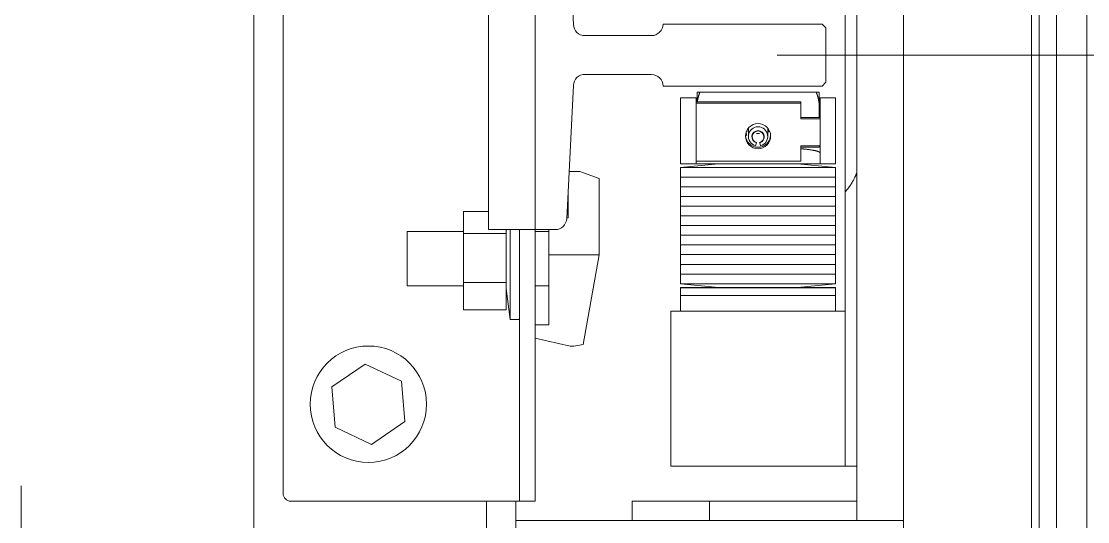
# Model space of a CAD drawing. Header units: millimetres. Extents: x -5 to 111, y -3 to 86.
# Drawn here: x 17.7125 to 17.9875, y 47.8697 to 47.9987 of the extents above; entities that cross this region are included whole.
import ezdxf

# ---------------------------------------------------------------- set-up
doc = ezdxf.new("R2010")
doc.units = ezdxf.units.MM
doc.linetypes.add('STRICHPUNKT2', pattern=[0.5, 0.25, -0.125, 0, -0.125])
doc.layers.add('A1I6----E-', color=3, linetype='Continuous', lineweight=25)

# ---------------------------------------------------------------- blocks, each defined once
blk = doc.blocks.new('Gruppe-403')
at = {"layer": 'A1I6----E-', "linetype": 'Continuous', "lineweight": 9}
for p, q in [((-32.827445589992, 5.301397142038218), (-32.827445589992, 5.591397142038218)), ((-32.825445589992, 5.301397142038218), (-32.825445589992, 5.591397142038218))]:
    blk.add_line(p, q, dxfattribs=at)
blk.add_lwpolyline([(-32.82094558999203, 6.553897142038219), (-32.820945589992, 4.268897142038218), (-32.81319558999203, 4.268897142038218), (-32.81319558999203, 6.553897142038219)], close=True, dxfattribs=at)
blk = doc.blocks.new('Gruppe-408')
at = {"layer": 'A1I6----E-'}
blk.add_blockref('Gruppe-403', (0, 0), dxfattribs=at)
blk = doc.blocks.new('Gruppe-421')
at = {"layer": 'A1I6----E-', "linetype": 'Continuous', "lineweight": 9}
for p, q in [((-33.02794558999193, 5.575397142038204), (-33.02794558999193, 5.315397142038204)), ((-32.872445589992, 5.326397142038219), (-32.872445589992, 5.566397142038219)), ((-32.860445589992, 5.326397142038219), (-32.860445589992, 5.566397142038219)), ((-32.860445589992, 5.566397142038204), (-32.860445589992, 5.326397142038219)), ((-33.02044246643977, 5.333397142038204), (-33.0204424664398, 5.559397142038218)), ((-32.967445589992, 5.401397142038175), (-32.96744558999203, 5.491397142038175)), ((-32.875445589992, 5.471397142038219), (-32.875445589992, 5.421397142038218)), ((-32.91369558999202, 5.43687082565112), (-32.91369558999202, 5.434303614804903)), ((-32.9128918799244, 5.43687082565112), (-32.91369558999202, 5.43687082565112)), ((-32.88299930005962, 5.43687082565112), (-32.9128918799244, 5.43687082565112)), ((-32.88299930005962, 5.43687082565112), (-32.882195589992, 5.43687082565112)), ((-32.88219558999202, 5.434016855274404), (-32.88219558999202, 5.43687082565112)), ((-32.91794558999202, 5.435397142038219), (-32.91394558999201, 5.435397142038219)), ((-32.917945589992, 5.418397142038218), (-32.91794558999202, 5.435397142038219)), ((-32.913945589992, 5.418397142038218), (-32.91394558999201, 5.435397142038219)), ((-32.88694558999202, 5.434303614804903), (-32.91394558999201, 5.434303614804903)), ((-32.88694558999202, 5.433964005163598), (-32.88694558999202, 5.434303614804903)), ((-32.882195589992, 5.430329327382195), (-32.88219558999202, 5.434016855274404)), ((-32.881945589992, 5.435397142038219), (-32.877945589992, 5.435397142038219)), ((-32.881945589992, 5.418397142038218), (-32.881945589992, 5.435397142038219)), ((-32.877945589992, 5.435397142038219), (-32.877945589992, 5.418397142038218)), ((-32.88694558999202, 5.433964005163598), (-32.91394558999201, 5.433964005163598)), ((-32.886945589992, 5.429989717740889), (-32.88694558999202, 5.433964005163598)), ((-32.881945589992, 5.433897142038218), (-32.88219558999202, 5.433897142038218)), ((-32.881945589992, 5.432955915346338), (-32.882195589992, 5.432955915346338)), ((-32.881945589992, 5.430329327382195), (-32.886945589992, 5.430329327382195)), ((-32.881945589992, 5.429989717740889), (-32.886945589992, 5.429989717740889)), ((-32.88214807573153, 5.430455915346338), (-32.881945589992, 5.430455915346338)), ((-32.90117756587286, 5.425858254031645), (-32.90094608999201, 5.425858254031645)), ((-32.900445589992, 5.426474711962543), (-32.90068778264194, 5.426961830509176)), ((-32.900445589992, 5.42751401737535), (-32.900445589992, 5.425419901939651)), ((-32.895445589992, 5.425419901939651), (-32.895445589992, 5.427581951311822)), ((-32.89859263760474, 5.423020610150419), (-32.89835970046416, 5.423782472302165)), ((-32.89835970046416, 5.423782472302165), (-32.89833381855965, 5.423878443973754)), ((-32.89755736142435, 5.423878443973754), (-32.89753147951983, 5.423782472302165)), ((-32.89753147951983, 5.423782472302165), (-32.89729854237925, 5.423020610150433)), ((-32.886945589992, 5.423034714751153), (-32.881945589992, 5.423034714751153)), ((-32.886945589992, 5.419060427328445), (-32.886945589992, 5.423034714751153)), ((-32.882195589992, 5.422670825651123), (-32.882195589992, 5.423034714751153)), ((-32.882195589992, 5.422670825651123), (-32.886945589992, 5.422670825651123)), ((-32.875445589992, 5.421397142038218), (-32.875445589992, 5.411140870785956)), ((-32.90814558999201, 5.418397142038218), (-32.917945589992, 5.417447142038221)), ((-32.917945589992, 5.418397142038218), (-32.913945589992, 5.418397142038218)), ((-32.913945589992, 5.419060427328445), (-32.886945589992, 5.419060427328445)), ((-32.913945589992, 5.418397142038218), (-32.901945589992, 5.418397142038218)), ((-32.901945589992, 5.418397142038218), (-32.893945589992, 5.418397142038218)), ((-32.893945589992, 5.418397142038218), (-32.881945589992, 5.418397142038218)), ((-32.877945589992, 5.417447142038221), (-32.887745589992, 5.418397142038218)), ((-32.881945589992, 5.418397142038218), (-32.877945589992, 5.418397142038218)), ((-32.943945589992, 5.416397142038218), (-32.946695589992, 5.416397142038218)), ((-32.938945589992, 5.414577290866891), (-32.943945589992, 5.416397142038218)), ((-32.91794558999202, 5.417447142038221), (-32.91794558999202, 5.414947142038222)), ((-32.877945589992, 5.417447142038221), (-32.91794558999202, 5.417447142038221)), ((-32.917945589992, 5.414947142038222), (-32.917945589992, 5.412447142038221)), ((-32.91794558999202, 5.414947142038222), (-32.877945589992, 5.414947142038222)), ((-32.877945589992, 5.414947142038222), (-32.917945589992, 5.414947142038222)), ((-32.877945589992, 5.414947142038222), (-32.877945589992, 5.417447142038221)), ((-32.877945589992, 5.412447142038221), (-32.877945589992, 5.414947142038222)), ((-32.93894558999197, 5.394897142038204), (-32.938945589992, 5.414577290866891)), ((-32.917945589992, 5.412447142038221), (-32.917945589992, 5.409947142038222)), ((-32.877945589992, 5.412447142038221), (-32.917945589992, 5.412447142038221)), ((-32.917945589992, 5.412447142038221), (-32.877945589992, 5.412447142038221)), ((-32.877945589992, 5.409947142038222), (-32.877945589992, 5.412447142038221)), ((-32.94694558999197, 5.411397142038757), (-32.94694558999194, 5.404397142038204)), ((-32.917945589992, 5.409947142038222), (-32.917945589992, 5.407447142038222)), ((-32.917945589992, 5.409947142038222), (-32.877945589992, 5.409947142038222)), ((-32.877945589992, 5.409947142038222), (-32.917945589992, 5.409947142038222)), ((-32.877945589992, 5.407447142038222), (-32.877945589992, 5.409947142038222)), ((-32.875445589992, 5.411140870785956), (-32.875445589992, 5.340397142038219)), ((-32.917945589992, 5.407447142038222), (-32.917945589992, 5.404947142038221)), ((-32.917945589992, 5.407447142038222), (-32.877945589992, 5.407447142038222)), ((-32.877945589992, 5.407447142038222), (-32.917945589992, 5.407447142038222)), ((-32.877945589992, 5.404947142038221), (-32.877945589992, 5.407447142038222)), ((-32.967445589992, 5.406072940760936), (-32.97394558999193, 5.406072940760965)), ((-32.97394558999194, 5.400437248673337), (-32.97394558999193, 5.406072940760965)), ((-32.94694558999194, 5.404397142038204), (-32.94729620217436, 5.404384898391018)), ((-32.917945589992, 5.404947142038221), (-32.917945589992, 5.402447142038222)), ((-32.877945589992, 5.404947142038221), (-32.917945589992, 5.404947142038221)), ((-32.917945589992, 5.404947142038221), (-32.877945589992, 5.404947142038221)), ((-32.877945589992, 5.402447142038222), (-32.877945589992, 5.404947142038221)), ((-32.967445589992, 5.401397142038175), (-32.95544558999198, 5.401397142038175)), ((-32.96294558999194, 5.400437248673279), (-32.96294558999194, 5.401397142038175)), ((-32.96283677966353, 5.401397142038175), (-32.96290478611883, 5.400897142038204)), ((-32.96186768767548, 5.378272142038262), (-32.96186768767548, 5.401397142038175)), ((-32.95944558999199, 5.401397142038175), (-32.95944558999199, 5.333397142038204)), ((-32.95544558999198, 5.401397142038175), (-32.95544558999198, 5.333397142038204)), ((-32.95194558999196, 5.401397142038204), (-32.95194558999197, 5.394897142038204)), ((-32.917945589992, 5.402447142038222), (-32.917945589992, 5.399947142038221)), ((-32.917945589992, 5.402447142038222), (-32.877945589992, 5.402447142038222)), ((-32.877945589992, 5.402447142038222), (-32.917945589992, 5.402447142038222)), ((-32.877945589992, 5.399947142038221), (-32.877945589992, 5.402447142038222)), ((-32.97394558999194, 5.400897142038204), (-32.98844558999197, 5.400897142038204)), ((-32.98844558999197, 5.400897142038204), (-32.98844558999197, 5.393897142038204)), ((-32.96294558999194, 5.400437248673279), (-32.97394558999194, 5.400437248673337)), ((-32.97394558999197, 5.387761449950591), (-32.97394558999194, 5.400437248673337)), ((-32.96290478611883, 5.400897142038204), (-32.96294558999194, 5.400897142038204)), ((-32.96294558999197, 5.387761449950532), (-32.96294558999194, 5.400437248673279)), ((-32.95194558999197, 5.400897142038204), (-32.95544558999198, 5.400897142038204)), ((-32.917945589992, 5.399947142038221), (-32.917945589992, 5.397447142038222)), ((-32.877945589992, 5.399947142038221), (-32.917945589992, 5.399947142038221)), ((-32.917945589992, 5.399947142038221), (-32.877945589992, 5.399947142038221)), ((-32.877945589992, 5.397447142038222), (-32.877945589992, 5.399947142038221)), ((-32.917945589992, 5.397447142038222), (-32.917945589992, 5.394947142038221)), ((-32.917945589992, 5.397447142038222), (-32.877945589992, 5.397447142038222)), ((-32.877945589992, 5.397447142038222), (-32.917945589992, 5.397447142038222)), ((-32.877945589992, 5.394947142038221), (-32.877945589992, 5.397447142038222)), ((-32.98844558999197, 5.393897142038204), (-32.98844558999197, 5.386897142038204)), ((-32.93894558999197, 5.394897142038204), (-32.95194558999197, 5.394897142038204)), ((-32.95194558999194, 5.376897142038204), (-32.95194558999197, 5.394897142038204)), ((-32.93894558999197, 5.394897142038204), (-32.94301366248406, 5.371825956472986)), ((-32.917945589992, 5.394947142038221), (-32.917945589992, 5.392447142038222)), ((-32.877945589992, 5.394947142038221), (-32.917945589992, 5.394947142038221)), ((-32.917945589992, 5.394947142038221), (-32.877945589992, 5.394947142038221)), ((-32.877945589992, 5.392447142038222), (-32.877945589992, 5.394947142038221)), ((-32.917945589992, 5.392447142038222), (-32.917945589992, 5.389947142038221)), ((-32.877945589992, 5.392447142038222), (-32.917945589992, 5.392447142038222)), ((-32.917945589992, 5.392447142038222), (-32.877945589992, 5.392447142038222)), ((-32.877945589992, 5.389947142038221), (-32.877945589992, 5.392447142038222)), ((-32.96294558999197, 5.387761449950532), (-32.97394558999197, 5.387761449950591)), ((-32.97394558999198, 5.380721343315472), (-32.97394558999197, 5.387761449950591)), ((-32.96294558999198, 5.3807213433154), (-32.96294558999197, 5.387761449950532)), ((-32.917945589992, 5.389947142038221), (-32.917945589992, 5.387447142038221)), ((-32.917945589992, 5.389947142038221), (-32.877945589992, 5.389947142038221)), ((-32.877945589992, 5.389947142038221), (-32.917945589992, 5.389947142038221)), ((-32.917945589992, 5.387447142038221), (-32.908145589992, 5.38649714203821)), ((-32.917945589992, 5.387447142038221), (-32.877945589992, 5.387447142038221)), ((-32.887745589992, 5.38649714203821), (-32.877945589992, 5.387447142038221)), ((-32.877945589992, 5.387447142038221), (-32.877945589992, 5.389947142038221)), ((-32.98844558999197, 5.386897142038204), (-32.97394558999198, 5.386897142038204)), ((-32.96294558999202, 5.386197142038207), (-32.96186768767548, 5.378272142038204)), ((-32.95544558999198, 5.386897142038204), (-32.95194558999197, 5.386897142038204)), ((-32.917945589992, 5.38649714203821), (-32.917945589992, 5.386397142038218)), ((-32.897945589992, 5.38649714203821), (-32.917945589992, 5.38649714203821)), ((-32.917945589992, 5.386397142038218), (-32.917945589992, 5.384397142038218)), ((-32.877945589992, 5.386397142038218), (-32.917945589992, 5.386397142038218)), ((-32.917945589992, 5.386397142038218), (-32.897945589992, 5.386397142038218)), ((-32.877945589992, 5.38649714203821), (-32.897945589992, 5.38649714203821)), ((-32.897945589992, 5.386397142038218), (-32.877945589992, 5.386397142038218)), ((-32.877945589992, 5.386397142038218), (-32.877945589992, 5.38649714203821)), ((-32.877945589992, 5.384397142038218), (-32.877945589992, 5.386397142038218)), ((-32.917945589992, 5.384397142038218), (-32.917945589992, 5.380397142038219)), ((-32.897945589992, 5.384397142038218), (-32.917945589992, 5.384397142038218)), ((-32.917945589992, 5.384397142038218), (-32.877945589992, 5.384397142038218)), ((-32.877945589992, 5.384397142038218), (-32.897945589992, 5.384397142038218)), ((-32.877945589992, 5.380397142038219), (-32.877945589992, 5.384397142038218)), ((-32.96294558999198, 5.3807213433154), (-32.97394558999198, 5.380721343315472)), ((-32.875445589992, 5.380397142038219), (-32.920445589992, 5.380397142038219)), ((-32.920445589992, 5.340397142038219), (-32.920445589992, 5.380397142038219)), ((-32.96186768767548, 5.378272142038262), (-32.95944558999201, 5.378272142038262)), ((-32.95544558999194, 5.376897142038204), (-32.95194558999194, 5.376897142038204)), ((-32.94644558999197, 5.371397142038204), (-32.95544558999197, 5.373397142038204)), ((-32.94644558999197, 5.371397142038204), (-32.94544558999197, 5.371397142038204)), ((-32.94301366248406, 5.371825956472986), (-32.94544558999197, 5.371397142038204)), ((-33.00782952602702, 5.360856190401453), (-32.99927434707416, 5.366756098289207)), ((-32.99927434707416, 5.366756098289207), (-32.98988728748689, 5.362297049925972)), ((-33.00699764539267, 5.350497234150437), (-33.00782952602702, 5.360856190401453)), ((-32.98988728748689, 5.362297049925972), (-32.98905540685256, 5.35193809367497)), ((-32.98905540685256, 5.35193809367497), (-32.99761058580542, 5.346038185787216)), ((-32.99761058580542, 5.346038185787216), (-33.00699764539267, 5.350497234150437)), ((-32.875445589992, 5.340397142038219), (-32.920445589992, 5.340397142038219)), ((-32.875445589992, 5.340397142038219), (-32.872445589992, 5.340397142038219)), ((-32.95944558999199, 5.331397142038204), (-32.95944558999199, 5.333397142038204)), ((-32.95544558999198, 5.333397142038204), (-32.95544558999198, 5.331397142038204)), ((-32.963285589992, 5.331397142038204), (-33.01844246643977, 5.331397142038204)), ((-32.96794558999193, 5.320397142038204), (-32.96794558999193, 5.331397142038204)), ((-32.95944558996738, 5.331397142038204), (-32.963285589992, 5.331397142038204)), ((-32.96044558999191, 5.326397142038204), (-32.96044558999191, 5.331397142038204)), ((-32.95544558999198, 5.331397142038204), (-32.95944558999199, 5.331397142038204)), ((-32.930445589992, 5.326397142038219), (-32.930445589992, 5.331397142038218)), ((-32.930445589992, 5.331397142038218), (-32.910445589992, 5.331397142038218)), ((-32.910445589992, 5.331397142038218), (-32.910445589992, 5.326397142038219)), ((-32.910445589992, 5.331397142038218), (-32.872445589992, 5.331397142038218))]:
    blk.add_line(p, q, dxfattribs=at)
at = {"layer": 'A1I6----E-', "linetype": 'Continuous', "lineweight": 9, "flags": 128}
for points in [[(-32.88144558999201, 5.438397142038219), (-32.880445589992, 5.439397142038219), (-32.880445589992, 5.453397142038218), (-32.88144558999201, 5.454397142038219), (-32.92244558999202, 5.454397142038219, -0.414213562373095), (-32.92544558999202, 5.451397142038219), (-32.94259184233284, 5.451397142038219, -0.3996556434471765), (-32.94558809934946, 5.454247329187379), (-32.94730308063455, 5.488546954889057, 0.3996556434442953), (-32.95029933765119, 5.491397142038219), (-32.95544558999202, 5.491397142038219), (-32.95544558999202, 5.401397142038219), (-32.95029933765119, 5.401397142038219, 0.3996556434473002), (-32.94730308063455, 5.404247329187379), (-32.94558809934946, 5.438546954889043, -0.3996556434472985), (-32.94259184233284, 5.441397142038219), (-32.92544558999202, 5.441397142038219, -0.414213562373095), (-32.92244558999202, 5.438397142038219)], [(-32.86794558999201, 5.311897142038219), (-32.86794558999201, 5.271397142038219), (-32.860445589992, 5.271397142038219), (-32.860445589992, 5.326397142038219), (-32.96044558999201, 5.326397142038219), (-32.96044558999201, 5.271397142038219), (-32.95294558999201, 5.271397142038219), (-32.95294558999201, 5.311897142038219, -0.414213562373095), (-32.94294558999201, 5.321897142038218), (-32.87794558999202, 5.321897142038218, -0.414213562373095)]]:
    blk.add_lwpolyline(points, format="xyb", close=True, dxfattribs=at)
for points in [[(-32.90087635688232, 5.425698038695893), (-32.90089059322327, 5.42573480967975, -0.1104532365549369), (-32.9009278478628, 5.425982353619573), (-32.90092521350316, 5.426019585059242, -0.01948295276008004), (-32.90090533604003, 5.426200222716088), (-32.90090446082095, 5.426206263918885)], [(-32.89513183667231, 5.427112053559151, -0.02281406868096382), (-32.89520774433792, 5.426843924201081), (-32.89522262522507, 5.426799244536782, -0.1031609495738011), (-32.89540637267199, 5.42648354009825), (-32.89544335799133, 5.426442435069479), (-32.895445589992, 5.426439887582459)]]:
    blk.add_lwpolyline(points, format="xyb", dxfattribs=at)
at = {"layer": 'A1I6----E-', "linetype": 'Continuous', "lineweight": 9}
blk.add_lwpolyline([(-32.89833381855965, 5.42620371750453), (-32.897945589992, 5.426173584214226), (-32.89755736142435, 5.42620371750453)], dxfattribs=at)
for centre, radius in [((-32.8979499246411, 5.425504006095773), 0.003243749721732456), ((-32.99844246643978, 5.356397142038204), 0.015)]:
    blk.add_circle(centre, radius, dxfattribs=at)
for centre, radius, start, end in [((-32.89794558999204, 5.425429831336475), 0.002494597630176166, 285.0332500797517, 254.9667499222717), ((-32.897945589992, 5.425325060385836), 0.001597205521852734, 285.0268622443469, 254.9731377556531), ((-32.897945589992, 5.425324620302174), 0.001497380176716264, 285.0268622444872, 254.9731377555128), ((-32.897945589992, 5.425873785353182), 0.003250790904927298, 183.2683542575604, 356.7316457539917), ((-33.01844246643977, 5.333397142038204), 0.002, 180, 270)]:
    blk.add_arc(centre, radius, start, end, dxfattribs=at)
for points in [[(-32.9128918799244, 5.43687082565112), (-32.91293555874785, 5.436795360474313), (-32.91303831691097, 5.436582350369561), (-32.91315600693682, 5.43627903533218), (-32.91334014193841, 5.435702700142883), (-32.91355376939519, 5.434797015908425), (-32.91364420534509, 5.434303614804918)], [(-32.88219558999202, 5.434016855274418), (-32.88229329460204, 5.43458847960721), (-32.88247970739135, 5.435407257105417), (-32.88260640796692, 5.435879565239611), (-32.88273622438194, 5.436284796590949), (-32.88286760905161, 5.436619098493731), (-32.88296876987641, 5.436818340499409), (-32.88299930005962, 5.43687082565112)], [(-32.881945589992, 5.42113635390843), (-32.88194757995316, 5.421192747286452), (-32.88203121162641, 5.421309191218421), (-32.88220638460977, 5.42142587041714), (-32.88247238502459, 5.421541419867241), (-32.88283046346591, 5.421655150394177), (-32.88356325120171, 5.4218322876239), (-32.8847810310434, 5.422026930927303), (-32.88620452151909, 5.422186837998383), (-32.886945589992, 5.422246860851101)], [(-32.875445589992, 5.411140870785956), (-32.87499449144621, 5.411674418830971), (-32.87390558665712, 5.413166368957685), (-32.87283477660851, 5.415116693754495), (-32.872445589992, 5.416120309711699)]]:
    blk.add_open_spline(points, degree=2, dxfattribs=at)
blk.add_open_spline([(-32.882195589992, 5.430477499424993), (-32.88215198219945, 5.430458148862181), (-32.88214810101155, 5.43045593013427), (-32.88214808837154, 5.430455922740304), (-32.88214807573153, 5.430455915346338)], degree=2, knots=[0, 0, 0, 1, 1, 2, 2, 2], dxfattribs=at)
blk = doc.blocks.new('Gruppe-426')
at = {"layer": 'A1I6----E-', "linetype": 'STRICHPUNKT2', "lineweight": 9}
blk.add_line((-33.08794558999194, 6.910397142038204), (-33.08794558999194, 4.086897142038226), dxfattribs=at)
at = {"layer": 'A1I6----E-', "linetype": 'Continuous', "lineweight": 9}
blk.add_line((-33.02794558999192, 4.087592326226619), (-33.02794558999194, 6.910397142038204), dxfattribs=at)

msp = doc.modelspace()

# ---------------------------------------------------------------- linework, layer by layer
at = {"layer": 'A1I6----E-', "lineweight": 9}
msp.add_line((17.90742942499362, 47.98999999999997), (19.64309383093745, 47.98999999999997), dxfattribs=at)

# ---------------------------------------------------------------- block references
at = {"layer": 'A1I6----E-'}
for name in ['Gruppe-426', 'Gruppe-408', 'Gruppe-421']:
    msp.add_blockref(name, (50.80044558999202, 42.54360285796177), dxfattribs=at)

doc.saveas('drawing.dxf')
